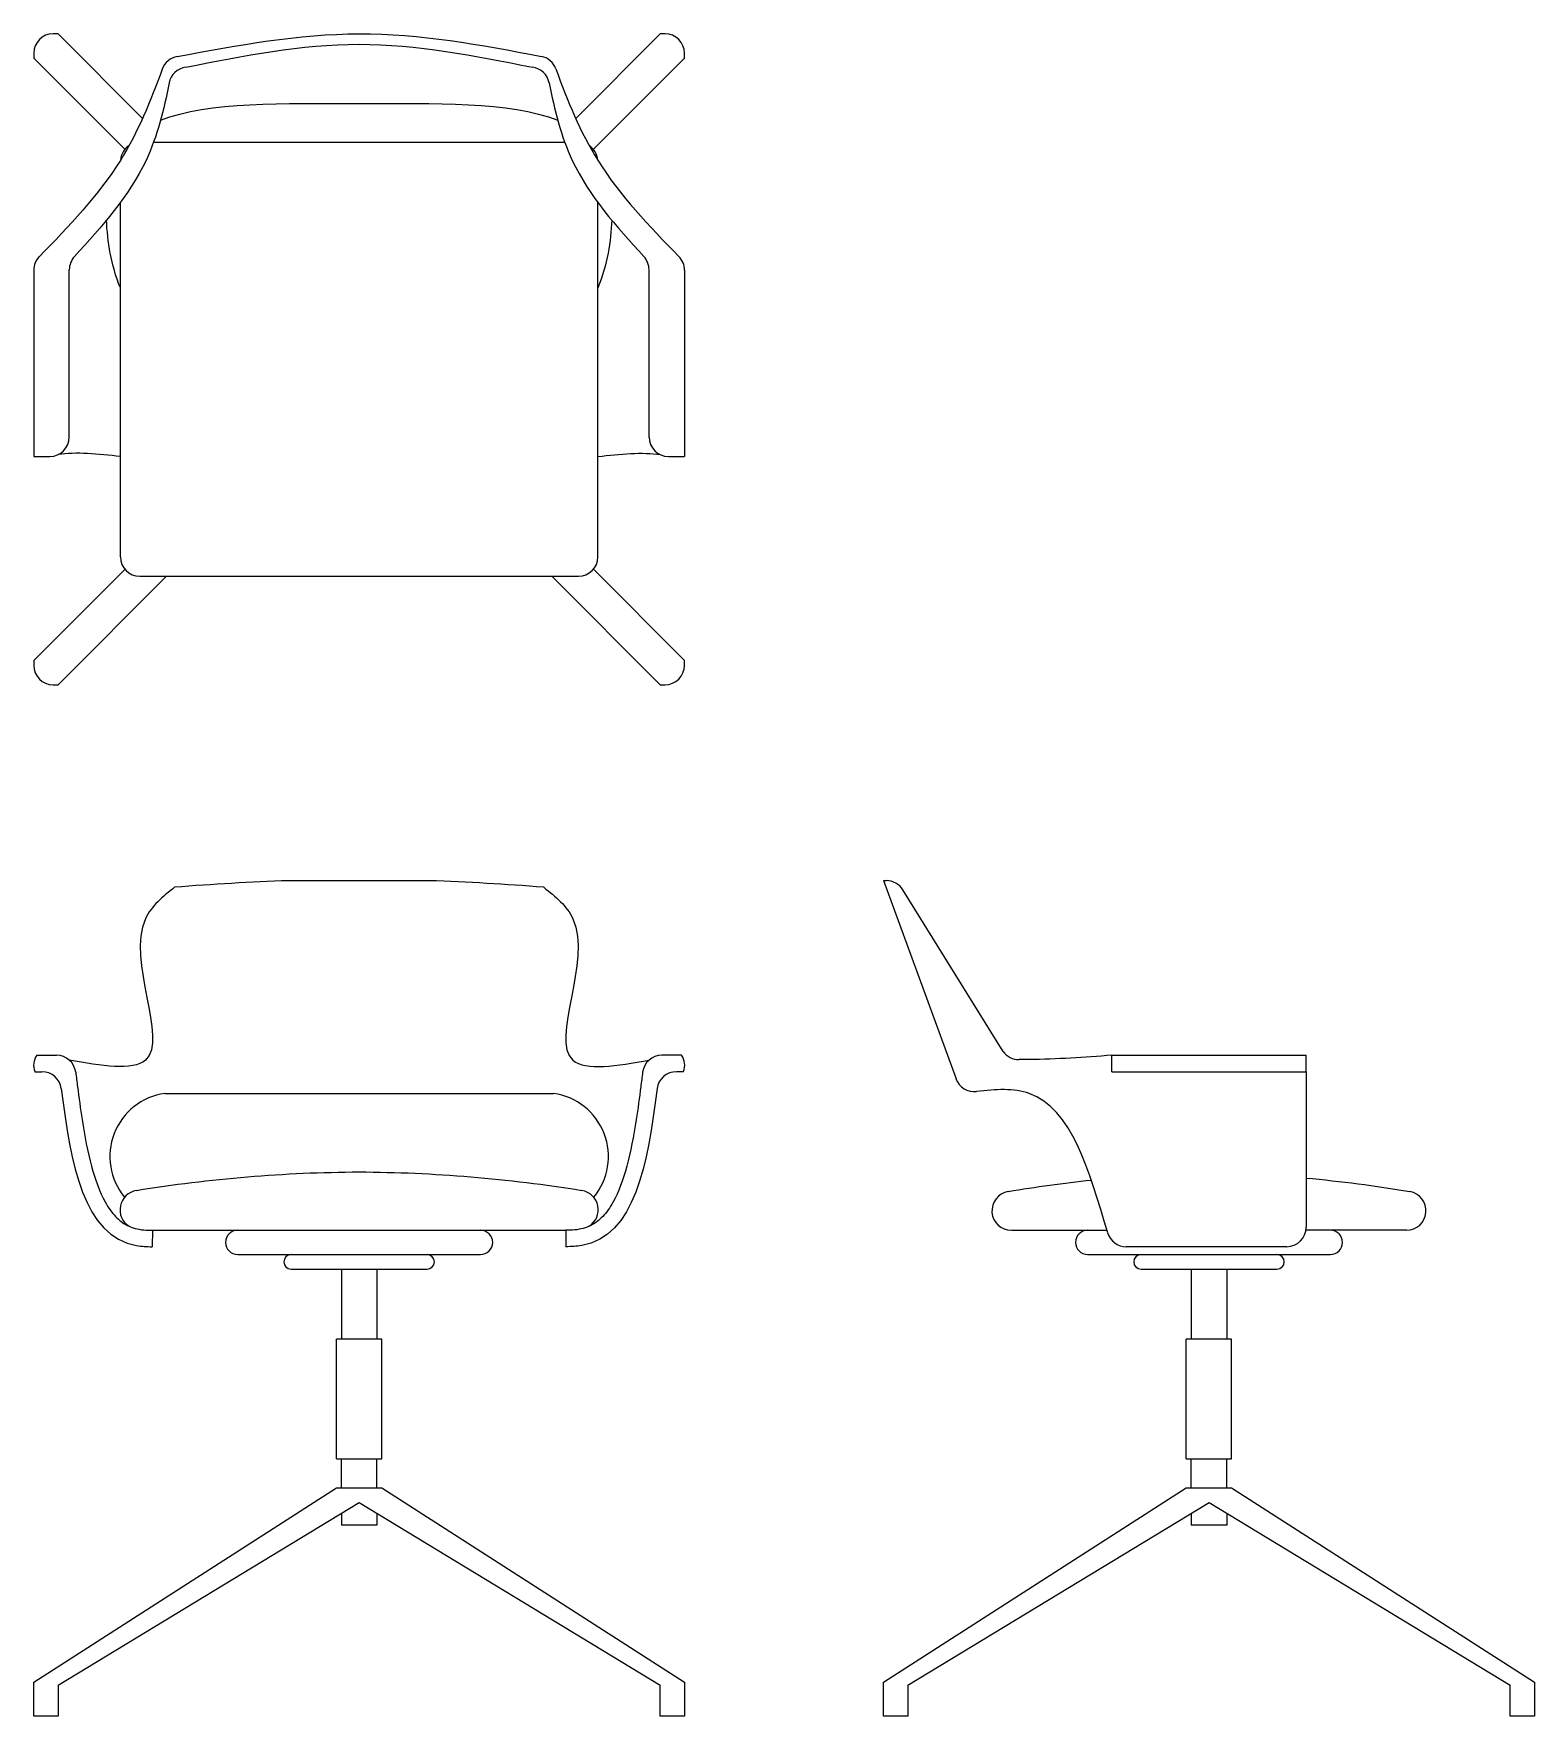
# Model space of a CAD drawing. Header units: millimetres. Extents: x 1920 to 2075, y 2150 to 2323.
import ezdxf

# ---------------------------------------------------------------- set-up
doc = ezdxf.new("R2010")
doc.units = ezdxf.units.MM

msp = doc.modelspace()

# ---------------------------------------------------------------- linework, layer by layer
for p, q in [((1922.91, 2322.82), (1922.41, 2322.82)), ((1922.91, 2322.82), (1931.62, 2314.12)), ((1984.91, 2322.82), (1976.21, 2314.12)), ((1985.41, 2322.82), (1984.91, 2322.82)), ((1920.41, 2320.82), (1920.41, 2320.32)), ((1987.41, 2320.32), (1987.41, 2320.82)), ((1920.41, 2320.32), (1929.8, 2310.94)), ((1987.41, 2320.32), (1978.03, 2310.94)), ((1932.74, 2311.66), (1975.09, 2311.66)), ((1929.33, 2268.99), (1929.33, 2305.47)), ((1978.49, 2268.99), (1978.49, 2305.47)), ((1920.41, 2298.5), (1920.41, 2279.32)), ((1924.07, 2281.32), (1924.07, 2298.54)), ((1983.76, 2281.32), (1983.76, 2298.54)), ((1987.41, 2298.5), (1987.41, 2279.32)), ((1920.41, 2279.32), (1922.07, 2279.32)), ((1985.76, 2279.32), (1987.41, 2279.32)), ((1920.41, 2258.32), (1929.8, 2267.7)), ((1922.91, 2255.82), (1934.08, 2266.99)), ((1931.33, 2266.99), (1976.49, 2266.99)), ((1984.91, 2255.82), (1973.75, 2266.99)), ((1987.41, 2258.32), (1978.03, 2267.71)), ((1920.41, 2258.32), (1920.41, 2257.82)), ((1987.41, 2257.82), (1987.41, 2258.32)), ((1922.41, 2255.82), (1922.91, 2255.82)), ((1984.91, 2255.82), (1985.41, 2255.82)), ((1946.67, 2235.67), (1953.91, 2235.67)), ((1953.91, 2235.67), (1961.16, 2235.67)), ((2007.91, 2235.67), (2015.37, 2215.27)), ((2007.91, 2235.67), (2008.19, 2235.67)), ((2020.22, 2218.1), (2009.89, 2234.72)), ((1920.72, 2217.7), (1922.75, 2217.7)), ((1987.11, 2217.7), (1985.08, 2217.7)), ((2031.41, 2216.01), (2031.41, 2217.7)), ((2031.41, 2217.7), (2051.41, 2217.7)), ((2051.41, 2216.01), (2051.41, 2217.7)), ((1920.52, 2216.01), (1921.26, 2216.01)), ((1987.31, 2216.01), (1986.57, 2216.01)), ((2031.41, 2216.01), (2051.41, 2216.01)), ((2051.41, 2216.01), (2051.41, 2200)), ((1933.91, 2213.76), (1973.91, 2213.76)), ((1932.63, 2199.69), (1932.62, 2198)), ((1932.63, 2199.69), (1975.2, 2199.69)), ((1941.41, 2199.69), (1966.41, 2199.69)), ((1975.2, 2199.69), (1975.2, 2198)), ((2021.06, 2199.69), (2030.9, 2199.69)), ((2061.75, 2199.69), (2051.38, 2199.69)), ((2049.41, 2198), (2032.89, 2198)), ((1941.41, 2197.19), (1966.41, 2197.19)), ((2028.91, 2197.19), (2053.91, 2197.19)), ((1946.91, 2195.69), (1960.91, 2195.69)), ((1952.08, 2195.69), (1952.08, 2188.48)), ((1955.75, 2195.69), (1955.75, 2188.48)), ((2034.41, 2195.69), (2048.41, 2195.69)), ((2039.57, 2195.69), (2039.57, 2188.48)), ((2043.24, 2195.69), (2043.24, 2188.48)), ((1956.25, 2188.48), (1951.58, 2188.48)), ((1951.58, 2176.17), (1951.58, 2188.48)), ((1956.25, 2176.17), (1956.25, 2188.48)), ((2043.74, 2188.48), (2039.07, 2188.48)), ((2039.07, 2176.17), (2039.07, 2188.48)), ((2043.74, 2176.17), (2043.74, 2188.48)), ((1951.58, 2176.17), (1956.25, 2176.17)), ((1952.08, 2173.17), (1952.08, 2176.17)), ((1955.75, 2173.17), (1955.75, 2176.17)), ((2039.07, 2176.17), (2043.74, 2176.17)), ((2039.57, 2173.17), (2039.57, 2176.17)), ((2043.24, 2173.17), (2043.24, 2176.17)), ((1920.41, 2153.17), (1951.58, 2173.17)), ((1922.91, 2152.86), (1953.91, 2171.67)), ((1951.58, 2173.17), (1956.25, 2173.17)), ((1953.91, 2171.67), (1984.91, 2152.86)), ((1956.25, 2173.17), (1987.41, 2153.17)), ((2007.91, 2153.17), (2039.07, 2173.17)), ((2010.41, 2152.86), (2041.41, 2171.67)), ((2039.07, 2173.17), (2043.74, 2173.17)), ((2041.41, 2171.67), (2072.41, 2152.86)), ((2043.74, 2173.17), (2074.91, 2153.17)), ((1952.08, 2170.55), (1952.08, 2169.34)), ((1955.75, 2170.55), (1955.75, 2169.34)), ((2039.57, 2170.55), (2039.57, 2169.34)), ((2043.24, 2170.55), (2043.24, 2169.34)), ((1955.75, 2169.34), (1952.08, 2169.34)), ((2043.24, 2169.34), (2039.57, 2169.34)), ((1920.41, 2149.67), (1920.41, 2153.17)), ((1922.91, 2152.86), (1922.91, 2149.67)), ((1984.91, 2149.67), (1984.91, 2152.86)), ((1987.41, 2153.17), (1987.41, 2149.67)), ((2007.91, 2149.67), (2007.91, 2153.17)), ((2010.41, 2152.86), (2010.41, 2149.67)), ((2072.41, 2149.67), (2072.41, 2152.86)), ((2074.91, 2153.17), (2074.91, 2149.67)), ((1922.91, 2149.67), (1920.41, 2149.67)), ((1987.41, 2149.67), (1984.91, 2149.67)), ((2010.41, 2149.67), (2007.91, 2149.67)), ((2074.91, 2149.67), (2072.41, 2149.67))]:
    msp.add_line(p, q)
for centre, radius, start, end in [((1922.41, 2320.82), 2, 90, 180), ((1985.41, 2320.82), 2, 0, 90), ((1935.52, 2318.51), 2, 99.7066, 160.1578), ((1972.29, 2318.53), 2, 19.8252, 79.1186), ((1936.31, 2317.39), 2, 97.2324, 168.9405), ((1971.51, 2317.39), 2, 11.0595, 82.7676), ((1931.33, 2309.66), 2, 123.6591, 175.6987), ((1976.49, 2309.66), 2, 4.3013, 56.3388), ((1922.41, 2298.5), 2, 135.5017, 180), ((1926.07, 2298.54), 2, 137.4247, 180), ((1981.76, 2298.54), 2, 360, 42.5753), ((1985.41, 2298.5), 2, 0, 44.5027), ((1922.07, 2281.32), 2, 270, 0), ((1985.76, 2281.32), 2, 180, 270), ((1931.33, 2268.99), 2, 180, 270), ((1976.49, 2268.99), 2, 270, 0), ((1922.41, 2257.82), 2, 180, 270), ((1985.41, 2257.82), 2, 270, 0), ((1957.26, 1947.02), 288.84, 92.1025, 94.4386), ((1950.56, 1947.02), 288.84, 85.5614, 87.8975), ((2008.19, 2233.67), 2, 31.8479, 90), ((1922.25, 2216.67), 1.85, 145.9362, 200.7741), ((1922.75, 2215.7), 2, 7.1002, 90), ((1985.08, 2215.7), 2, 90, 172.8998), ((1985.58, 2216.67), 1.85, 339.2259, 34.0638), ((2021.85, 2219.25), 2, 215.0264, 269.9229), ((1921.26, 2214.01), 2, 7.2796, 90), ((1986.57, 2214.01), 2, 90, 172.7204), ((2017.24, 2215.96), 2, 200.088, 276.9048), ((1934.8, 2207.28), 6.55, 97.7883, 219.7715), ((1973.03, 2207.28), 6.55, 320.2285, 82.2117), ((1954.61, 2057.52), 148.14, 90.27, 99.1809), ((1953.21, 2057.52), 148.14, 80.8191, 89.73), ((2045.04, 2057.52), 148.14, 96.0978, 99.4436), ((2037.77, 2057.52), 148.14, 80.5564, 84.7184), ((1931.29, 2201.8), 2, 99.1809, 238.038), ((1976.53, 2201.8), 2, 302.2292, 80.7949), ((2021.06, 2201.69), 2, 99.4436, 270), ((2061.75, 2201.69), 2, 270, 80.5564), ((1941.41, 2198.44), 1.25, 90, 270), ((1966.41, 2198.44), 1.25, 270, 90), ((2028.91, 2198.44), 1.25, 90, 270), ((2032.89, 2200), 2, 196.9183, 270), ((2049.41, 2200), 2, 270, 0), ((2053.91, 2198.44), 1.25, 270, 90), ((1946.91, 2196.44), 0.75, 90, 270), ((1960.91, 2196.44), 0.75, 270, 90), ((2034.41, 2196.44), 0.75, 90, 270), ((2048.41, 2196.44), 0.75, 270, 90)]:
    msp.add_arc(centre, radius, start, end)
for points, knots in [([(1935.19, 2320.48), (1941.43, 2321.64), (1953.91, 2323.97), (1966.42, 2321.7), (1972.67, 2320.5)], [2.305466, 2.305466, 2.305466, 2.305466, 19.512224, 36.725762, 36.725762, 36.725762, 36.725762]), ([(1933.64, 2319.18), (1932.46, 2315.9), (1929.49, 2308.69), (1924.05, 2303.03), (1920.99, 2299.9)], [3.802178, 3.802178, 3.802178, 3.802178, 14.167784, 27.120261, 27.120261, 27.120261, 27.120261]), ([(1974.17, 2319.21), (1975.36, 2315.92), (1978.32, 2308.7), (1983.77, 2303.03), (1986.84, 2299.9)], [3.77558, 3.77558, 3.77558, 3.77558, 14.167431, 27.12041, 27.12041, 27.12041, 27.12041]), ([(1934.35, 2317.78), (1933.81, 2314.99), (1932.14, 2308.26), (1927.45, 2303), (1924.6, 2299.89)], [3.05066, 3.05066, 3.05066, 3.05066, 11.423029, 23.781591, 23.781591, 23.781591, 23.781591]), ([(1973.47, 2317.78), (1974.02, 2314.99), (1975.69, 2308.26), (1980.37, 2303), (1983.23, 2299.89)], [3.05066, 3.05066, 3.05066, 3.05066, 11.423029, 23.781591, 23.781591, 23.781591, 23.781591]), ([(2031.41, 2217.7), (2028.58, 2217.49), (2025.39, 2217.26), (2022.2, 2217.25), (2021.85, 2217.25)], [0, 0, 0, 0, 8.511672, 9.566442, 9.566442, 9.566442, 9.566442]), ([(1924.73, 2215.95), (1924.79, 2215.45), (1924.85, 2214.96), (1925.06, 2213.32), (1925.22, 2212.18), (1925.65, 2209.36), (1925.96, 2207.74), (1926.74, 2204.86), (1927.21, 2203.59), (1928.09, 2202.01), (1928.45, 2201.51), (1929.21, 2200.71), (1929.62, 2200.41), (1930.3, 2200.06), (1930.56, 2199.96), (1931.12, 2199.81), (1931.41, 2199.75), (1932.02, 2199.7), (1932.31, 2199.69), (1932.63, 2199.69)], [0.211091, 0.211091, 0.211091, 0.211091, 1.356154, 1.356154, 4.068462, 4.068462, 8.286992, 8.286992, 12.505522, 12.505522, 15.016814, 15.016814, 17.528106, 17.528106, 18.897637, 18.897637, 20.239459, 20.239459, 21.291009, 21.291009, 21.291009, 21.291009]), ([(1983.1, 2215.95), (1983.03, 2215.45), (1982.97, 2214.96), (1982.76, 2213.32), (1982.61, 2212.18), (1982.17, 2209.36), (1981.86, 2207.74), (1981.09, 2204.86), (1980.62, 2203.59), (1979.73, 2202.01), (1979.37, 2201.51), (1978.61, 2200.71), (1978.21, 2200.41), (1977.52, 2200.06), (1977.26, 2199.96), (1976.71, 2199.81), (1976.42, 2199.75), (1975.81, 2199.7), (1975.51, 2199.69), (1975.2, 2199.69)], [0.211091, 0.211091, 0.211091, 0.211091, 1.356154, 1.356154, 4.068462, 4.068462, 8.286992, 8.286992, 12.505522, 12.505522, 15.016814, 15.016814, 17.528106, 17.528106, 18.897637, 18.897637, 20.239459, 20.239459, 21.291009, 21.291009, 21.291009, 21.291009]), ([(1923.24, 2214.27), (1924.24, 2206.44), (1925.65, 2198.37), (1932.06, 2198), (1932.62, 2198)], [1.35272, 1.35272, 1.35272, 1.35272, 19.591978, 21.290991, 21.290991, 21.290991, 21.290991]), ([(1984.59, 2214.27), (1983.59, 2206.44), (1982.18, 2198.37), (1975.77, 2198), (1975.2, 2198)], [1.35272, 1.35272, 1.35272, 1.35272, 19.591978, 21.290991, 21.290991, 21.290991, 21.290991]), ([(2030.98, 2199.42), (2029.1, 2205.84), (2026.55, 2214.59), (2019.44, 2214.21), (2017.48, 2213.97)], [1.227978, 1.227978, 1.227978, 1.227978, 16.444617, 21.970587, 21.970587, 21.970587, 21.970587])]:
    msp.add_open_spline(points, degree=3, knots=knots)
for points in [[(1936.06, 2319.38), (1942.01, 2320.56), (1953.91, 2322.93), (1965.81, 2320.56), (1971.76, 2319.38)], [(1933.46, 2313.93), (1938.44, 2315.88), (1953.91, 2315.43), (1969.39, 2315.88), (1974.36, 2313.93)], [(1929.33, 2296.69), (1928.35, 2299.07), (1928.01, 2301.45), (1927.9, 2303.64)], [(1979.92, 2303.64), (1979.82, 2301.45), (1979.47, 2299.07), (1978.49, 2296.69)], [(1929.33, 2279.32), (1927.03, 2279.56), (1924.73, 2279.81), (1922.93, 2279.52)], [(1978.49, 2279.32), (1980.79, 2279.56), (1983.09, 2279.81), (1984.89, 2279.52)]]:
    msp.add_open_spline(points, degree=3)
for points in [[(1934.91, 2234.99), (1931.91, 2231.75), (1931.91, 2217.2), (1924.07, 2217.2)], [(1972.92, 2234.99), (1975.92, 2231.75), (1975.92, 2217.2), (1983.76, 2217.2)]]:
    msp.add_spline(points, degree=3)

doc.saveas('drawing.dxf')
